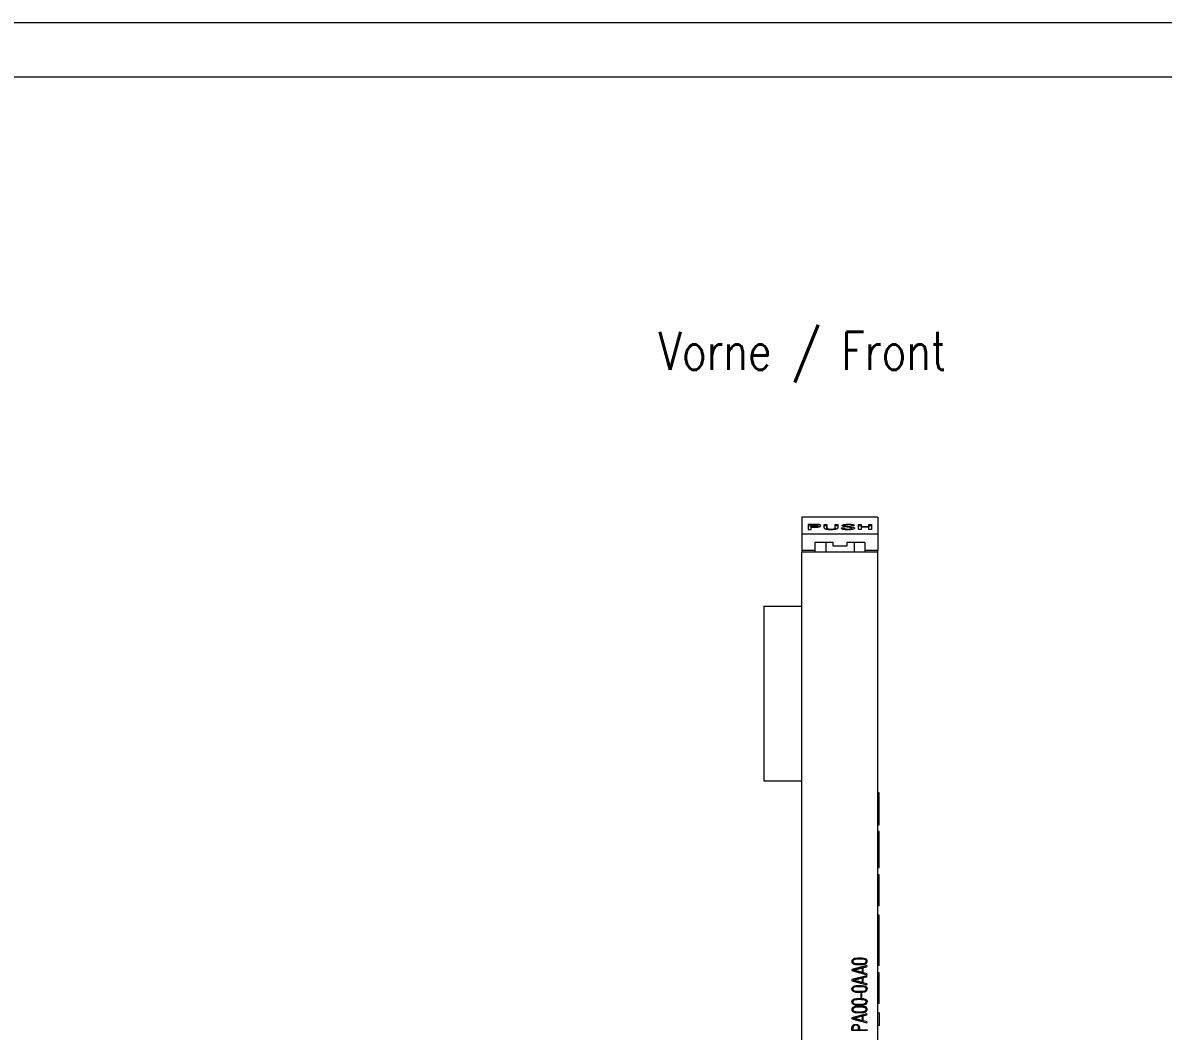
# Model space of a CAD drawing. Header units: millimetres. Extents: x 0 to 420, y 0 to 297.
# Drawn here: x 210 to 315, y 204.1 to 297 of the extents above; entities that cross this region are included whole.
import ezdxf

# ---------------------------------------------------------------- set-up
doc = ezdxf.new("R2010")
doc.units = ezdxf.units.MM
for name, color, linetype in [('1', 7, 'Continuous'), ('200', 7, 'Continuous'), ('201', 7, 'Continuous')]:
    doc.layers.add(name, color=color, linetype=linetype)
doc.styles.add('latin_extended', font='simplex.shx')

msp = doc.modelspace()

# ---------------------------------------------------------------- linework, layer by layer
at = {"layer": '1', "color": 7, "linetype": 'Continuous', "lineweight": 13}
for p, q in [((281.738, 251.466), (281.738, 249.928)), ((288.738, 251.466), (281.738, 251.466)), ((288.738, 251.466), (288.738, 249.928)), ((281.738, 249.928), (288.738, 249.928)), ((281.738, 249.928), (281.738, 248.428)), ((282.321, 250.802), (282.321, 250.317)), ((282.321, 250.317), (282.576, 250.317)), ((282.576, 250.6), (282.576, 250.755)), ((282.576, 250.6), (282.576, 250.546)), ((282.576, 250.317), (282.576, 250.546)), ((283.21, 250.563), (283.21, 250.679)), ((283.787, 250.802), (284.042, 250.802)), ((284.042, 250.669), (283.787, 250.669)), ((283.788, 250.523), (283.788, 250.603)), ((284.042, 250.611), (284.042, 250.412)), ((284.791, 250.802), (285.046, 250.802)), ((284.791, 250.802), (284.791, 250.669)), ((285.046, 250.669), (284.791, 250.669)), ((284.792, 250.335), (284.792, 250.518)), ((285.381, 250.475), (285.635, 250.475)), ((285.634, 250.464), (285.634, 250.325)), ((285.686, 250.7), (285.686, 250.59)), ((286.302, 250.683), (286.302, 250.688)), ((286.567, 250.683), (286.302, 250.683)), ((286.322, 250.328), (286.322, 250.446)), ((286.938, 250.317), (286.938, 250.802)), ((286.938, 250.802), (287.193, 250.802)), ((287.193, 250.669), (286.938, 250.669)), ((287.193, 250.317), (286.938, 250.317)), ((287.193, 250.802), (287.193, 250.608)), ((287.193, 250.608), (287.193, 250.554)), ((287.193, 250.608), (287.898, 250.608)), ((287.193, 250.554), (287.193, 250.317)), ((287.898, 250.554), (287.193, 250.554)), ((287.898, 250.608), (287.898, 250.802)), ((287.898, 250.802), (288.152, 250.802)), ((288.152, 250.669), (287.898, 250.669)), ((287.898, 250.608), (287.898, 250.554)), ((287.898, 250.317), (287.898, 250.554)), ((288.152, 250.317), (287.898, 250.317)), ((288.152, 250.802), (288.152, 250.317)), ((288.738, 249.928), (288.738, 248.428)), ((284.613, 249.129), (282.938, 249.129)), ((282.938, 249.129), (282.938, 248.428)), ((283.938, 249.129), (283.938, 248.229)), ((284.613, 248.779), (284.613, 249.129)), ((285.863, 249.129), (285.863, 248.779)), ((287.538, 249.129), (285.863, 249.129)), ((286.538, 249.129), (286.538, 248.229)), ((287.538, 249.129), (287.538, 248.428)), ((281.738, 248.428), (281.738, 248.42)), ((281.738, 248.428), (282.938, 248.428)), ((281.738, 248.42), (282.938, 248.42)), ((281.738, 248.405), (281.738, 248.229)), ((281.738, 178.829), (281.738, 248.229)), ((288.738, 248.229), (281.738, 248.229)), ((282.938, 248.428), (282.938, 248.42)), ((282.938, 248.405), (282.938, 248.229)), ((284.613, 248.779), (284.613, 248.779)), ((285.863, 248.779), (284.613, 248.779)), ((285.863, 248.779), (284.613, 248.779)), ((285.863, 248.779), (285.863, 248.779)), ((287.538, 248.428), (287.538, 248.42)), ((287.538, 248.428), (288.738, 248.428)), ((287.538, 248.42), (288.738, 248.42)), ((287.538, 248.405), (287.538, 248.229)), ((288.738, 248.428), (288.738, 248.42)), ((288.738, 248.229), (288.738, 248.405)), ((288.738, 178.829), (288.738, 248.229)), ((278.238, 243.279), (278.238, 227.179)), ((278.238, 243.279), (281.738, 243.279)), ((278.238, 227.179), (281.738, 227.179)), ((288.851, 226.064), (288.738, 226.064)), ((288.838, 225.8), (288.738, 225.8)), ((288.738, 223.112), (288.851, 223.112)), ((288.838, 222.52), (288.738, 222.52)), ((288.838, 221.72), (288.738, 221.72)), ((288.838, 221.72), (288.838, 222.52)), ((288.838, 220.4), (288.838, 221.72)), ((288.838, 220.4), (288.738, 220.4)), ((288.838, 219.16), (288.838, 220.4)), ((288.838, 219.16), (288.738, 219.16)), ((288.838, 218.52), (288.738, 218.52)), ((288.838, 218.48), (288.738, 218.48)), ((288.838, 218.48), (288.838, 218.52)), ((288.838, 215.68), (288.838, 218.48)), ((288.838, 215.68), (288.738, 215.68)), ((288.838, 214.8), (288.738, 214.8)), ((288.838, 213.44), (288.838, 214.8)), ((288.838, 213.44), (288.738, 213.44)), ((288.838, 212.52), (288.838, 213.44)), ((288.838, 212.52), (288.738, 212.52)), ((288.838, 211.52), (288.838, 212.52)), ((288.838, 211.52), (288.738, 211.52)), ((288.838, 210.16), (288.838, 211.52)), ((286.33, 210.546), (286.33, 210.545)), ((287.717, 210.157), (286.336, 209.794)), ((287.748, 210.081), (287.717, 210.157)), ((287.748, 210.081), (287.748, 210.081)), ((287.749, 210.552), (287.749, 210.552)), ((288.838, 210.16), (288.738, 210.16)), ((286.336, 209.794), (286.336, 209.694)), ((286.336, 209.694), (286.336, 209.695)), ((286.336, 209.694), (287.717, 209.322)), ((287.717, 209.233), (286.336, 208.87)), ((287.27, 209.955), (287.27, 209.526)), ((287.27, 209.526), (287.27, 209.527)), ((287.27, 209.03), (287.27, 208.602)), ((287.369, 209.5), (287.369, 209.981)), ((287.748, 209.397), (287.369, 209.5)), ((287.369, 208.575), (287.369, 209.057)), ((287.717, 209.322), (287.748, 209.397)), ((287.717, 209.233), (287.717, 209.234)), ((287.748, 209.157), (287.717, 209.233)), ((287.748, 209.397), (287.748, 209.397)), ((287.748, 209.157), (287.748, 209.157)), ((288.838, 209.48), (288.738, 209.48)), ((288.838, 209.44), (288.738, 209.44)), ((288.838, 209.44), (288.838, 209.48)), ((288.838, 206.68), (288.838, 209.44)), ((286.33, 208), (286.33, 207.999)), ((286.336, 208.87), (286.336, 208.77)), ((286.336, 208.87), (286.336, 208.87)), ((286.336, 208.77), (286.336, 208.771)), ((286.336, 208.77), (287.717, 208.398)), ((287.27, 208.602), (287.27, 208.602)), ((287.748, 208.472), (287.369, 208.575)), ((287.717, 208.398), (287.748, 208.472)), ((287.748, 208.472), (287.748, 208.473)), ((287.749, 208.006), (287.749, 208.007)), ((287.154, 207.591), (287.154, 207.592)), ((287.154, 207.591), (287.154, 207.236)), ((287.253, 207.591), (287.154, 207.591)), ((287.154, 207.236), (287.154, 207.237)), ((287.154, 207.236), (287.253, 207.236)), ((287.253, 207.591), (287.253, 207.592)), ((287.253, 207.236), (287.253, 207.591)), ((286.33, 206.813), (286.33, 206.812)), ((286.33, 206.116), (286.33, 206.115)), ((287.749, 206.818), (287.749, 206.82)), ((287.749, 206.122), (287.749, 206.123)), ((288.838, 206.68), (288.738, 206.68)), ((288.838, 205.8), (288.738, 205.8)), ((288.838, 205.8), (288.838, 204.64)), ((287.717, 205.727), (286.336, 205.364)), ((286.336, 205.364), (286.336, 205.264)), ((286.336, 205.264), (286.336, 205.265)), ((286.336, 205.264), (287.717, 204.892)), ((287.27, 205.525), (287.27, 205.096)), ((287.27, 205.096), (287.27, 205.097)), ((287.369, 205.07), (287.369, 205.551)), ((287.748, 204.967), (287.369, 205.07)), ((287.748, 205.651), (287.717, 205.727)), ((287.717, 204.892), (287.748, 204.967)), ((287.748, 205.651), (287.748, 205.652)), ((287.748, 204.967), (287.748, 204.968)), ((286.337, 204.388), (286.337, 204.386)), ((287.738, 204.177), (286.338, 204.177)), ((286.437, 204.387), (286.437, 204.388)), ((286.437, 204.256), (286.952, 204.256)), ((287.051, 204.272), (287.051, 204.274)), ((287.051, 204.256), (287.738, 204.256)), ((287.738, 204.256), (287.738, 204.177)), ((288.838, 204.64), (288.738, 204.64))]:
    msp.add_line(p, q, dxfattribs=at)
for points, knots in [([(282.576, 250.546), (282.632, 250.546), (282.689, 250.546), (282.774, 250.546), (282.802, 250.546), (282.858, 250.546), (282.887, 250.546), (282.943, 250.546), (282.971, 250.547), (283.014, 250.548), (283.028, 250.548), (283.056, 250.55), (283.07, 250.55), (283.111, 250.553), (283.138, 250.555), (283.178, 250.559), (283.19, 250.561), (283.216, 250.564), (283.228, 250.566), (283.265, 250.571), (283.287, 250.575), (283.319, 250.582), (283.329, 250.584), (283.348, 250.59), (283.358, 250.592), (283.384, 250.6), (283.399, 250.606), (283.417, 250.615), (283.423, 250.618), (283.434, 250.624), (283.438, 250.628), (283.451, 250.637), (283.457, 250.644), (283.465, 250.657), (283.467, 250.663), (283.47, 250.676), (283.469, 250.683), (283.467, 250.695), (283.464, 250.702), (283.455, 250.714), (283.45, 250.72), (283.438, 250.729), (283.434, 250.732), (283.424, 250.738), (283.419, 250.741), (283.402, 250.75), (283.388, 250.755), (283.363, 250.763), (283.354, 250.765), (283.336, 250.77), (283.316, 250.774), (283.294, 250.778), (283.272, 250.782), (283.26, 250.783), (283.223, 250.788), (283.198, 250.791), (283.158, 250.794), (283.144, 250.795), (283.117, 250.797), (283.103, 250.798), (283.061, 250.8), (283.033, 250.801), (282.949, 250.802), (282.892, 250.802), (282.806, 250.802), (282.777, 250.802), (282.72, 250.802), (282.692, 250.802), (282.606, 250.802), (282.549, 250.802), (282.435, 250.802), (282.378, 250.802), (282.321, 250.802)], [0, 0, 0, 0, 0.0625, 0.0625, 0.09375, 0.09375, 0.125, 0.125, 0.15625, 0.15625, 0.171875, 0.171875, 0.1875, 0.1875, 0.21875, 0.21875, 0.234375, 0.234375, 0.25, 0.25, 0.28125, 0.28125, 0.296875, 0.296875, 0.3125, 0.3125, 0.34375, 0.34375, 0.359375, 0.359375, 0.375, 0.375, 0.40625, 0.40625, 0.4375, 0.4375, 0.46875, 0.46875, 0.5, 0.5, 0.53125, 0.53125, 0.546875, 0.546875, 0.5625, 0.5625, 0.59375, 0.59375, 0.609375, 0.609375, 0.625, 0.640625, 0.640625, 0.65625, 0.65625, 0.6875, 0.6875, 0.703125, 0.703125, 0.71875, 0.71875, 0.75, 0.75, 0.8125, 0.8125, 0.84375, 0.84375, 0.875, 0.875, 0.9375, 0.9375, 1, 1, 1, 1]), ([(282.321, 250.669), (282.398, 250.669), (282.483, 250.67), (282.568, 250.669), (282.576, 250.669)], [0, 0, 0, 0, 0.9060433, 1, 1, 1, 1]), ([(282.576, 250.755), (282.611, 250.755), (282.646, 250.755), (282.716, 250.755), (282.751, 250.755), (282.804, 250.755), (282.821, 250.755), (282.856, 250.755), (282.874, 250.755), (282.909, 250.755), (282.926, 250.755), (282.961, 250.754), (282.979, 250.754), (283.005, 250.752), (283.013, 250.752), (283.03, 250.751), (283.046, 250.749), (283.061, 250.747), (283.076, 250.745), (283.083, 250.744), (283.104, 250.74), (283.117, 250.738), (283.134, 250.733), (283.14, 250.732), (283.15, 250.729), (283.155, 250.727), (283.169, 250.722), (283.177, 250.718), (283.186, 250.713), (283.189, 250.711), (283.194, 250.707), (283.196, 250.705), (283.202, 250.7), (283.205, 250.696), (283.209, 250.688), (283.21, 250.684), (283.21, 250.676), (283.209, 250.672), (283.205, 250.664), (283.203, 250.66), (283.195, 250.652), (283.19, 250.648), (283.177, 250.64), (283.17, 250.637), (283.156, 250.631), (283.151, 250.63), (283.14, 250.626), (283.134, 250.625), (283.116, 250.62), (283.102, 250.618), (283.074, 250.613), (283.058, 250.611), (283.026, 250.607), (283.01, 250.606), (282.984, 250.604), (282.976, 250.603), (282.958, 250.602), (282.95, 250.602), (282.924, 250.601), (282.906, 250.601), (282.854, 250.6), (282.819, 250.6), (282.75, 250.6), (282.715, 250.6), (282.645, 250.6), (282.61, 250.6), (282.576, 250.6)], [0, 0, 0, 0, 0.0625, 0.0625, 0.125, 0.125, 0.15625, 0.15625, 0.1875, 0.1875, 0.21875, 0.21875, 0.25, 0.25, 0.265625, 0.265625, 0.28125, 0.296875, 0.296875, 0.3125, 0.3125, 0.34375, 0.34375, 0.359375, 0.359375, 0.375, 0.375, 0.40625, 0.40625, 0.421875, 0.421875, 0.4375, 0.4375, 0.46875, 0.46875, 0.5, 0.5, 0.53125, 0.53125, 0.5625, 0.5625, 0.59375, 0.59375, 0.625, 0.625, 0.640625, 0.640625, 0.65625, 0.65625, 0.6875, 0.6875, 0.71875, 0.71875, 0.75, 0.75, 0.765625, 0.765625, 0.78125, 0.78125, 0.8125, 0.8125, 0.875, 0.875, 0.9375, 0.9375, 1, 1, 1, 1]), ([(283.213, 250.65), (283.216, 250.65), (283.273, 250.641), (283.334, 250.625), (283.376, 250.607), (283.384, 250.603)], [0, 0, 0, 0, 0.0380983, 0.8264806, 1, 1, 1, 1]), ([(285.046, 250.802), (285.046, 250.781), (285.046, 250.738), (285.046, 250.693), (285.046, 250.658), (285.046, 250.647), (285.046, 250.623), (285.045, 250.599), (285.045, 250.575), (285.046, 250.557), (285.046, 250.55), (285.046, 250.538), (285.047, 250.532), (285.047, 250.513), (285.046, 250.5), (285.041, 250.475), (285.037, 250.462), (285.022, 250.436), (285.011, 250.423), (284.989, 250.404), (284.98, 250.398), (284.96, 250.385), (284.949, 250.379), (284.923, 250.368), (284.908, 250.362), (284.884, 250.354), (284.875, 250.352), (284.858, 250.347), (284.848, 250.345), (284.819, 250.338), (284.799, 250.334), (284.767, 250.328), (284.756, 250.327), (284.733, 250.324), (284.721, 250.322), (284.663, 250.316), (284.614, 250.312), (284.538, 250.309), (284.513, 250.308), (284.463, 250.307), (284.413, 250.306), (284.363, 250.307), (284.312, 250.308), (284.287, 250.309), (284.25, 250.31), (284.237, 250.311), (284.212, 250.313), (284.2, 250.313), (284.163, 250.316), (284.139, 250.318), (284.104, 250.322), (284.093, 250.324), (284.07, 250.327), (284.059, 250.328), (284.026, 250.334), (284.006, 250.338), (283.977, 250.344), (283.968, 250.347), (283.95, 250.352), (283.941, 250.354), (283.917, 250.362), (283.903, 250.368), (283.878, 250.38), (283.867, 250.386), (283.848, 250.398), (283.84, 250.404), (283.826, 250.417), (283.82, 250.424), (283.81, 250.436), (283.805, 250.443), (283.795, 250.462), (283.791, 250.475), (283.786, 250.501), (283.786, 250.513), (283.786, 250.538), (283.787, 250.551), (283.788, 250.575), (283.788, 250.587), (283.788, 250.623), (283.787, 250.647), (283.787, 250.693), (283.787, 250.715), (283.787, 250.759), (283.787, 250.781), (283.787, 250.802)], [0, 0, 0, 0, 0.0625, 0.125, 0.125, 0.15625, 0.15625, 0.1875, 0.21875, 0.21875, 0.234375, 0.234375, 0.25, 0.25, 0.28125, 0.28125, 0.3125, 0.3125, 0.34375, 0.34375, 0.359375, 0.359375, 0.375, 0.375, 0.390625, 0.390625, 0.3984375, 0.3984375, 0.40625, 0.40625, 0.421875, 0.421875, 0.4296875, 0.4296875, 0.4375, 0.4375, 0.46875, 0.46875, 0.484375, 0.484375, 0.5, 0.515625, 0.515625, 0.53125, 0.53125, 0.5390625, 0.5390625, 0.546875, 0.546875, 0.5625, 0.5625, 0.5703125, 0.5703125, 0.578125, 0.578125, 0.59375, 0.59375, 0.6015625, 0.6015625, 0.609375, 0.609375, 0.625, 0.625, 0.640625, 0.640625, 0.65625, 0.65625, 0.671875, 0.671875, 0.6875, 0.6875, 0.71875, 0.71875, 0.75, 0.75, 0.78125, 0.78125, 0.8125, 0.8125, 0.875, 0.875, 0.9375, 0.9375, 1, 1, 1, 1]), ([(284.042, 250.802), (284.042, 250.766), (284.042, 250.729), (284.042, 250.652), (284.042, 250.612), (284.042, 250.56), (284.042, 250.55), (284.042, 250.534), (284.042, 250.528), (284.042, 250.518), (284.042, 250.512), (284.042, 250.486), (284.046, 250.464), (284.066, 250.437), (284.071, 250.431), (284.083, 250.421), (284.09, 250.415), (284.104, 250.408), (284.109, 250.405), (284.119, 250.4), (284.125, 250.398), (284.138, 250.393), (284.145, 250.391), (284.16, 250.387), (284.168, 250.385), (284.192, 250.379), (284.21, 250.376), (284.24, 250.373), (284.25, 250.372), (284.27, 250.37), (284.29, 250.368), (284.311, 250.367), (284.333, 250.366), (284.343, 250.366), (284.375, 250.365), (284.418, 250.364), (284.46, 250.365), (284.492, 250.366), (284.502, 250.366), (284.523, 250.368), (284.534, 250.368), (284.565, 250.371), (284.585, 250.372), (284.614, 250.376), (284.624, 250.377), (284.642, 250.38), (284.66, 250.384), (284.676, 250.387), (284.687, 250.391), (284.691, 250.392), (284.698, 250.394), (284.701, 250.395), (284.71, 250.398), (284.716, 250.401), (284.726, 250.406), (284.731, 250.408), (284.743, 250.416), (284.75, 250.421), (284.762, 250.432), (284.767, 250.437), (284.779, 250.454), (284.784, 250.465), (284.79, 250.486), (284.793, 250.508), (284.792, 250.529), (284.791, 250.55), (284.791, 250.561), (284.791, 250.592), (284.791, 250.612), (284.792, 250.652), (284.792, 250.672), (284.791, 250.71), (284.791, 250.729), (284.791, 250.766), (284.791, 250.784), (284.791, 250.802)], [0, 0, 0, 0, 0.125, 0.125, 0.25, 0.25, 0.28125, 0.28125, 0.296875, 0.296875, 0.3125, 0.3125, 0.375, 0.375, 0.390625, 0.390625, 0.40625, 0.40625, 0.4140625, 0.4140625, 0.421875, 0.421875, 0.4296875, 0.4296875, 0.4375, 0.4375, 0.453125, 0.453125, 0.4609375, 0.4609375, 0.46875, 0.4765625, 0.4765625, 0.484375, 0.484375, 0.5, 0.515625, 0.515625, 0.5234375, 0.5234375, 0.53125, 0.53125, 0.546875, 0.546875, 0.5546875, 0.5546875, 0.5625, 0.5703125, 0.5703125, 0.5742188, 0.5742188, 0.578125, 0.578125, 0.5859375, 0.5859375, 0.59375, 0.59375, 0.609375, 0.609375, 0.625, 0.625, 0.65625, 0.65625, 0.6875, 0.71875, 0.71875, 0.75, 0.75, 0.8125, 0.8125, 0.875, 0.875, 0.9375, 0.9375, 1, 1, 1, 1]), ([(284.042, 250.333), (284.042, 250.347), (284.042, 250.393), (284.042, 250.483), (284.042, 250.581), (284.042, 250.646), (284.042, 250.669)], [0, 0, 0, 0, 0.1261465, 0.4135691, 0.7949113, 1, 1, 1, 1]), ([(284.792, 250.495), (284.792, 250.481), (284.791, 250.44), (284.791, 250.4), (284.791, 250.374)], [0, 0, 0, 0, 0.357272, 1, 1, 1, 1]), ([(286.302, 250.683), (286.303, 250.688), (286.303, 250.693), (286.298, 250.703), (286.295, 250.709), (286.285, 250.719), (286.279, 250.724), (286.267, 250.731), (286.262, 250.733), (286.254, 250.736), (286.252, 250.737), (286.245, 250.74), (286.242, 250.741), (286.232, 250.744), (286.224, 250.746), (286.207, 250.749), (286.198, 250.751), (286.179, 250.753), (286.169, 250.755), (286.149, 250.757), (286.138, 250.758), (286.116, 250.76), (286.105, 250.76), (286.083, 250.762), (286.072, 250.762), (286.037, 250.763), (286.014, 250.763), (285.969, 250.763), (285.946, 250.763), (285.912, 250.762), (285.9, 250.761), (285.878, 250.76), (285.867, 250.759), (285.845, 250.757), (285.835, 250.756), (285.814, 250.754), (285.804, 250.753), (285.786, 250.75), (285.777, 250.748), (285.761, 250.745), (285.753, 250.743), (285.732, 250.737), (285.721, 250.732), (285.707, 250.725), (285.703, 250.723), (285.696, 250.718), (285.693, 250.715), (285.689, 250.71), (285.688, 250.708), (285.686, 250.703), (285.686, 250.7), (285.688, 250.692), (285.691, 250.687), (285.704, 250.677), (285.713, 250.672), (285.73, 250.665), (285.736, 250.663), (285.749, 250.659), (285.756, 250.656), (285.778, 250.65), (285.795, 250.647), (285.83, 250.64), (285.848, 250.636), (285.905, 250.627), (285.944, 250.622), (286.025, 250.611), (286.065, 250.606), (286.145, 250.595), (286.185, 250.59), (286.244, 250.581), (286.263, 250.578), (286.302, 250.572), (286.321, 250.569), (286.377, 250.559), (286.413, 250.552), (286.452, 250.542), (286.46, 250.54), (286.475, 250.536), (286.482, 250.533), (286.502, 250.526), (286.513, 250.521), (286.534, 250.511), (286.543, 250.506), (286.558, 250.495), (286.564, 250.489), (286.579, 250.472), (286.584, 250.461), (286.583, 250.437), (286.577, 250.425), (286.561, 250.408), (286.554, 250.402), (286.537, 250.391), (286.528, 250.385), (286.507, 250.374), (286.495, 250.369), (286.475, 250.362), (286.468, 250.359), (286.453, 250.354), (286.446, 250.352), (286.422, 250.345), (286.405, 250.341), (286.368, 250.334), (286.349, 250.331), (286.319, 250.326), (286.308, 250.325), (286.287, 250.322), (286.277, 250.321), (286.244, 250.318), (286.223, 250.316), (286.179, 250.313), (286.156, 250.311), (286.111, 250.309), (286.088, 250.309), (286.042, 250.307), (286.02, 250.307), (285.974, 250.307), (285.951, 250.307), (285.883, 250.307), (285.837, 250.308), (285.769, 250.312), (285.747, 250.313), (285.703, 250.317), (285.681, 250.319), (285.65, 250.322), (285.639, 250.324), (285.619, 250.327), (285.609, 250.328), (285.579, 250.333), (285.561, 250.337), (285.535, 250.343), (285.526, 250.345), (285.51, 250.35), (285.503, 250.352), (285.482, 250.359), (285.47, 250.365), (285.454, 250.373), (285.448, 250.376), (285.439, 250.381), (285.435, 250.384), (285.423, 250.393), (285.416, 250.398), (285.405, 250.41), (285.4, 250.416), (285.393, 250.428), (285.39, 250.434), (285.382, 250.451), (285.38, 250.463), (285.381, 250.475)], [0, 0, 0, 0, 0.015625, 0.015625, 0.03125, 0.03125, 0.046875, 0.046875, 0.0546875, 0.0546875, 0.0585938, 0.0585938, 0.0625, 0.0625, 0.0703125, 0.0703125, 0.078125, 0.078125, 0.0859375, 0.0859375, 0.09375, 0.09375, 0.1015625, 0.1015625, 0.109375, 0.109375, 0.125, 0.125, 0.140625, 0.140625, 0.1484375, 0.1484375, 0.15625, 0.15625, 0.1640625, 0.1640625, 0.171875, 0.171875, 0.1796875, 0.1796875, 0.1875, 0.1875, 0.203125, 0.203125, 0.2109375, 0.2109375, 0.21875, 0.21875, 0.2265625, 0.2265625, 0.234375, 0.234375, 0.25, 0.25, 0.265625, 0.265625, 0.2734375, 0.2734375, 0.28125, 0.28125, 0.296875, 0.296875, 0.3125, 0.3125, 0.34375, 0.34375, 0.375, 0.375, 0.40625, 0.40625, 0.421875, 0.421875, 0.4375, 0.4375, 0.46875, 0.46875, 0.4765625, 0.4765625, 0.484375, 0.484375, 0.5, 0.5, 0.515625, 0.515625, 0.53125, 0.53125, 0.5625, 0.5625, 0.59375, 0.59375, 0.609375, 0.609375, 0.625, 0.625, 0.640625, 0.640625, 0.6484375, 0.6484375, 0.65625, 0.65625, 0.671875, 0.671875, 0.6875, 0.6875, 0.6953125, 0.6953125, 0.703125, 0.703125, 0.71875, 0.71875, 0.734375, 0.734375, 0.75, 0.75, 0.765625, 0.765625, 0.78125, 0.78125, 0.8125, 0.8125, 0.828125, 0.828125, 0.84375, 0.84375, 0.8515625, 0.8515625, 0.859375, 0.859375, 0.875, 0.875, 0.8828125, 0.8828125, 0.890625, 0.890625, 0.90625, 0.90625, 0.9140625, 0.9140625, 0.921875, 0.921875, 0.9375, 0.9375, 0.953125, 0.953125, 0.96875, 0.96875, 1, 1, 1, 1]), ([(285.635, 250.475), (285.633, 250.469), (285.633, 250.463), (285.635, 250.454), (285.635, 250.451), (285.637, 250.446), (285.639, 250.443), (285.642, 250.437), (285.644, 250.434), (285.648, 250.428), (285.651, 250.425), (285.661, 250.416), (285.67, 250.411), (285.688, 250.403), (285.694, 250.401), (285.708, 250.396), (285.715, 250.393), (285.731, 250.389), (285.739, 250.387), (285.757, 250.383), (285.767, 250.381), (285.786, 250.378), (285.796, 250.377), (285.817, 250.374), (285.828, 250.373), (285.861, 250.37), (285.883, 250.369), (285.917, 250.368), (285.928, 250.367), (285.951, 250.367), (285.963, 250.367), (285.997, 250.367), (286.02, 250.367), (286.065, 250.369), (286.088, 250.37), (286.121, 250.372), (286.132, 250.373), (286.153, 250.375), (286.163, 250.377), (286.183, 250.38), (286.193, 250.381), (286.212, 250.385), (286.23, 250.389), (286.246, 250.393), (286.26, 250.398), (286.267, 250.4), (286.287, 250.408), (286.297, 250.413), (286.308, 250.422), (286.311, 250.425), (286.317, 250.43), (286.32, 250.436), (286.322, 250.442), (286.322, 250.448), (286.321, 250.451), (286.318, 250.46), (286.313, 250.466), (286.303, 250.474), (286.299, 250.477), (286.29, 250.482), (286.281, 250.487), (286.269, 250.492), (286.256, 250.497), (286.249, 250.5), (286.227, 250.506), (286.211, 250.51), (286.176, 250.517), (286.157, 250.521), (286.119, 250.527), (286.1, 250.53), (286.061, 250.536), (286.042, 250.539), (285.983, 250.548), (285.943, 250.553), (285.862, 250.564), (285.822, 250.569), (285.741, 250.58), (285.702, 250.585), (285.655, 250.594), (285.646, 250.595), (285.628, 250.599), (285.619, 250.6), (285.593, 250.606), (285.577, 250.61), (285.546, 250.618), (285.532, 250.622), (285.512, 250.628), (285.505, 250.631), (285.493, 250.635), (285.487, 250.638), (285.471, 250.645), (285.462, 250.65), (285.447, 250.66), (285.441, 250.665), (285.433, 250.675), (285.43, 250.68), (285.427, 250.691), (285.427, 250.696), (285.43, 250.706), (285.432, 250.711), (285.439, 250.721), (285.443, 250.726), (285.455, 250.736), (285.463, 250.741), (285.476, 250.748), (285.481, 250.75), (285.492, 250.755), (285.498, 250.757), (285.516, 250.763), (285.529, 250.767), (285.552, 250.773), (285.559, 250.774), (285.575, 250.778), (285.584, 250.78), (285.61, 250.784), (285.628, 250.787), (285.667, 250.793), (285.687, 250.795), (285.718, 250.798), (285.729, 250.799), (285.75, 250.801), (285.761, 250.802), (285.794, 250.804), (285.816, 250.805), (285.86, 250.807), (285.883, 250.808), (285.929, 250.809), (285.952, 250.81), (286.021, 250.811), (286.066, 250.81), (286.134, 250.809), (286.157, 250.808), (286.191, 250.807), (286.202, 250.806), (286.224, 250.805), (286.235, 250.804), (286.268, 250.802), (286.29, 250.8), (286.32, 250.797), (286.331, 250.796), (286.35, 250.793), (286.36, 250.792), (286.388, 250.788), (286.406, 250.784), (286.438, 250.778), (286.453, 250.774), (286.474, 250.768), (286.481, 250.766), (286.493, 250.762), (286.498, 250.759), (286.513, 250.753), (286.522, 250.748), (286.533, 250.741), (286.536, 250.738), (286.542, 250.734), (286.545, 250.731), (286.552, 250.724), (286.556, 250.719), (286.566, 250.704), (286.569, 250.693), (286.567, 250.683)], [0, 0, 0, 0, 0.015625, 0.015625, 0.0234375, 0.0234375, 0.03125, 0.03125, 0.0390625, 0.0390625, 0.046875, 0.046875, 0.0625, 0.0625, 0.0703125, 0.0703125, 0.078125, 0.078125, 0.0859375, 0.0859375, 0.09375, 0.09375, 0.1015625, 0.1015625, 0.109375, 0.109375, 0.125, 0.125, 0.1328125, 0.1328125, 0.140625, 0.140625, 0.15625, 0.15625, 0.171875, 0.171875, 0.1796875, 0.1796875, 0.1875, 0.1875, 0.1953125, 0.1953125, 0.203125, 0.2109375, 0.2109375, 0.21875, 0.21875, 0.234375, 0.234375, 0.2421875, 0.2421875, 0.25, 0.2578125, 0.2578125, 0.265625, 0.265625, 0.28125, 0.28125, 0.2890625, 0.2890625, 0.296875, 0.3046875, 0.3046875, 0.3125, 0.3125, 0.328125, 0.328125, 0.34375, 0.34375, 0.359375, 0.359375, 0.375, 0.375, 0.40625, 0.40625, 0.4375, 0.4375, 0.46875, 0.46875, 0.4765625, 0.4765625, 0.484375, 0.484375, 0.5, 0.5, 0.515625, 0.515625, 0.5234375, 0.5234375, 0.53125, 0.53125, 0.546875, 0.546875, 0.5625, 0.5625, 0.578125, 0.578125, 0.59375, 0.59375, 0.609375, 0.609375, 0.625, 0.625, 0.640625, 0.640625, 0.6484375, 0.6484375, 0.65625, 0.65625, 0.671875, 0.671875, 0.6796875, 0.6796875, 0.6875, 0.6875, 0.703125, 0.703125, 0.71875, 0.71875, 0.7265625, 0.7265625, 0.734375, 0.734375, 0.75, 0.75, 0.765625, 0.765625, 0.78125, 0.78125, 0.8125, 0.8125, 0.828125, 0.828125, 0.8359375, 0.8359375, 0.84375, 0.84375, 0.859375, 0.859375, 0.8671875, 0.8671875, 0.875, 0.875, 0.890625, 0.890625, 0.90625, 0.90625, 0.9140625, 0.9140625, 0.921875, 0.921875, 0.9375, 0.9375, 0.9453125, 0.9453125, 0.953125, 0.953125, 0.96875, 0.96875, 1, 1, 1, 1]), ([(285.675, 250.657), (285.644, 250.652), (285.595, 250.641), (285.554, 250.628), (285.539, 250.622)], [0, 0, 0, 0, 0.6017074, 1, 1, 1, 1]), ([(288.838, 225.868), (288.838, 225.919), (288.838, 226.027), (288.838, 226.064), (288.838, 226.064)], [0, 0, 0, 0, 0.4016964, 1, 1, 1, 1]), ([(288.838, 223.112), (288.838, 223.112), (288.838, 223.177), (288.838, 223.572), (288.838, 224.257), (288.838, 225.019), (288.838, 225.553), (288.838, 225.8)], [0, 0, 0, 0, 0.115239, 0.3134798, 0.5022086, 0.7697619, 1, 1, 1, 1]), ([(286.345, 210.461), (286.332, 210.494), (286.324, 210.566), (286.356, 210.69), (286.476, 210.784), (286.648, 210.826), (286.879, 210.837), (287.126, 210.835), (287.339, 210.833), (287.512, 210.807), (287.652, 210.758), (287.741, 210.64), (287.759, 210.513), (287.697, 210.372), (287.533, 210.288), (287.34, 210.262), (287.127, 210.26), (286.933, 210.26), (286.756, 210.262), (286.598, 210.281), (286.444, 210.327), (286.365, 210.411), (286.345, 210.461)], [0, 0, 0, 0, 0.03125, 0.0625, 0.109375, 0.15625, 0.21875, 0.3125, 0.375, 0.40625, 0.46875, 0.5, 0.53125, 0.578125, 0.625, 0.6875, 0.75, 0.8125, 0.859375, 0.90625, 0.953125, 1, 1, 1, 1]), ([(286.491, 210.416), (286.468, 210.435), (286.421, 210.496), (286.424, 210.63), (286.552, 210.728), (286.714, 210.752), (286.92, 210.758), (287.111, 210.757), (287.289, 210.755), (287.432, 210.74), (287.571, 210.71), (287.656, 210.6), (287.654, 210.467), (287.525, 210.368), (287.363, 210.347), (287.186, 210.339), (287.011, 210.34), (286.832, 210.34), (286.659, 210.35), (286.537, 210.379), (286.491, 210.416)], [0, 0, 0, 0, 0.03125, 0.078125, 0.125, 0.1875, 0.25, 0.34375, 0.390625, 0.4375, 0.5, 0.53125, 0.578125, 0.625, 0.6875, 0.75, 0.8125, 0.875, 0.9375, 1, 1, 1, 1]), ([(286.491, 210.417), (286.468, 210.435), (286.436, 210.477), (286.427, 210.529), (286.427, 210.551)], [0, 0, 0, 0, 0.587545, 1, 1, 1, 1]), ([(287.369, 209.981), (287.387, 209.986), (287.421, 209.994), (287.471, 210.007), (287.518, 210.019), (287.561, 210.03), (287.6, 210.041), (287.638, 210.052), (287.675, 210.062), (287.712, 210.072), (287.736, 210.078), (287.748, 210.081)], [0, 0, 0, 0, 0.1391655, 0.2705274, 0.3940888, 0.5086744, 0.613108, 0.7073912, 0.8109377, 0.9084695, 1, 1, 1, 1]), ([(286.46, 209.744), (286.468, 209.746), (286.487, 209.751), (286.522, 209.76), (286.57, 209.772), (286.627, 209.787), (286.692, 209.804), (286.764, 209.823), (286.842, 209.843), (286.924, 209.864), (287.01, 209.887), (287.097, 209.91), (287.184, 209.932), (287.242, 209.947), (287.27, 209.955)], [0, 0, 0, 0, 0.027328, 0.0708706, 0.1306283, 0.2027732, 0.2834776, 0.3727417, 0.468964, 0.5705429, 0.6774784, 0.7863898, 0.8938968, 1, 1, 1, 1]), ([(287.27, 209.526), (287.242, 209.534), (287.184, 209.549), (287.097, 209.573), (287.01, 209.596), (286.924, 209.619), (286.842, 209.641), (286.764, 209.663), (286.692, 209.682), (286.627, 209.7), (286.57, 209.715), (286.522, 209.728), (286.487, 209.737), (286.468, 209.742), (286.46, 209.744)], [0, 0, 0, 0, 0.1061391, 0.2136277, 0.3224658, 0.4293333, 0.5309104, 0.6271973, 0.7165416, 0.7972915, 0.8694476, 0.9291932, 0.9727106, 1, 1, 1, 1]), ([(286.46, 208.82), (286.468, 208.822), (286.487, 208.827), (286.522, 208.836), (286.57, 208.848), (286.627, 208.863), (286.692, 208.88), (286.764, 208.898), (286.842, 208.919), (286.924, 208.94), (287.01, 208.963), (287.097, 208.986), (287.184, 209.008), (287.242, 209.023), (287.27, 209.03)], [0, 0, 0, 0, 0.027328, 0.0708706, 0.1306283, 0.2027732, 0.2834776, 0.3727417, 0.468964, 0.5705429, 0.6774784, 0.7863898, 0.8938968, 1, 1, 1, 1]), ([(287.369, 209.057), (287.387, 209.061), (287.421, 209.07), (287.471, 209.083), (287.518, 209.095), (287.561, 209.106), (287.6, 209.117), (287.638, 209.127), (287.675, 209.138), (287.712, 209.148), (287.736, 209.154), (287.748, 209.157)], [0, 0, 0, 0, 0.1391655, 0.2705274, 0.3940888, 0.5086744, 0.613108, 0.7073912, 0.8109377, 0.9084695, 1, 1, 1, 1]), ([(286.345, 207.915), (286.332, 207.948), (286.324, 208.02), (286.356, 208.145), (286.476, 208.238), (286.648, 208.28), (286.879, 208.291), (287.126, 208.289), (287.339, 208.287), (287.512, 208.261), (287.652, 208.212), (287.741, 208.094), (287.759, 207.967), (287.697, 207.827), (287.533, 207.742), (287.34, 207.717), (287.127, 207.714), (286.933, 207.714), (286.756, 207.716), (286.598, 207.735), (286.444, 207.782), (286.365, 207.866), (286.345, 207.915)], [0, 0, 0, 0, 0.03125, 0.0625, 0.109375, 0.15625, 0.21875, 0.3125, 0.375, 0.40625, 0.46875, 0.5, 0.53125, 0.578125, 0.625, 0.6875, 0.75, 0.8125, 0.859375, 0.90625, 0.953125, 1, 1, 1, 1]), ([(286.33, 207.999), (286.33, 208.006), (286.332, 208.05), (286.356, 208.145), (286.476, 208.239), (286.648, 208.281), (286.879, 208.292), (287.126, 208.29), (287.339, 208.288), (287.512, 208.262), (287.652, 208.213), (287.736, 208.101), (287.749, 208.037), (287.749, 208.009)], [0, 0, 0, 0, 0.0129083, 0.0754181, 0.1691827, 0.2629474, 0.3879669, 0.5754962, 0.7005157, 0.7630254, 0.8880449, 0.9505547, 1, 1, 1, 1]), ([(286.491, 207.871), (286.468, 207.889), (286.421, 207.95), (286.424, 208.085), (286.552, 208.182), (286.714, 208.206), (286.92, 208.212), (287.111, 208.212), (287.289, 208.21), (287.432, 208.194), (287.571, 208.164), (287.656, 208.054), (287.654, 207.921), (287.525, 207.822), (287.363, 207.801), (287.186, 207.794), (287.011, 207.794), (286.832, 207.794), (286.659, 207.805), (286.537, 207.833), (286.491, 207.871)], [0, 0, 0, 0, 0.03125, 0.078125, 0.125, 0.1875, 0.25, 0.34375, 0.390625, 0.4375, 0.5, 0.53125, 0.578125, 0.625, 0.6875, 0.75, 0.8125, 0.875, 0.9375, 1, 1, 1, 1]), ([(286.491, 207.871), (286.468, 207.89), (286.436, 207.931), (286.427, 207.984), (286.427, 208.005)], [0, 0, 0, 0, 0.5875431, 1, 1, 1, 1]), ([(287.27, 208.602), (287.242, 208.61), (287.184, 208.625), (287.097, 208.649), (287.01, 208.672), (286.924, 208.695), (286.842, 208.718), (286.764, 208.739), (286.692, 208.759), (286.627, 208.776), (286.57, 208.792), (286.522, 208.804), (286.487, 208.813), (286.468, 208.819), (286.46, 208.821)], [0, 0, 0, 0, 0.1061391, 0.2136277, 0.3224658, 0.4293333, 0.5309104, 0.6271973, 0.7165416, 0.7972915, 0.8694476, 0.9291932, 0.9727106, 1, 1, 1, 1]), ([(287.27, 208.602), (287.242, 208.609), (287.184, 208.625), (287.097, 208.648), (287.01, 208.672), (286.924, 208.695), (286.842, 208.717), (286.764, 208.738), (286.692, 208.758), (286.627, 208.776), (286.57, 208.791), (286.522, 208.804), (286.487, 208.813), (286.468, 208.818), (286.46, 208.82)], [0, 0, 0, 0, 0.1061391, 0.2136277, 0.3224658, 0.4293333, 0.5309104, 0.6271973, 0.7165416, 0.7972915, 0.8694476, 0.9291932, 0.9727106, 1, 1, 1, 1]), ([(286.345, 206.727), (286.332, 206.76), (286.324, 206.833), (286.356, 206.957), (286.476, 207.05), (286.648, 207.092), (286.879, 207.103), (287.126, 207.102), (287.339, 207.099), (287.512, 207.074), (287.652, 207.025), (287.741, 206.906), (287.759, 206.78), (287.697, 206.639), (287.533, 206.554), (287.34, 206.529), (287.127, 206.527), (286.933, 206.527), (286.756, 206.529), (286.598, 206.548), (286.444, 206.594), (286.365, 206.678), (286.345, 206.727)], [0, 0, 0, 0, 0.03125, 0.0625, 0.109375, 0.15625, 0.21875, 0.3125, 0.375, 0.40625, 0.46875, 0.5, 0.53125, 0.578125, 0.625, 0.6875, 0.75, 0.8125, 0.859375, 0.90625, 0.953125, 1, 1, 1, 1]), ([(286.33, 206.811), (286.33, 206.819), (286.332, 206.862), (286.356, 206.958), (286.476, 207.051), (286.648, 207.093), (286.879, 207.104), (287.126, 207.103), (287.339, 207.1), (287.512, 207.075), (287.652, 207.025), (287.736, 206.913), (287.749, 206.85), (287.749, 206.822)], [0, 0, 0, 0, 0.0129083, 0.0754181, 0.1691827, 0.2629474, 0.3879669, 0.5754962, 0.7005157, 0.7630254, 0.8880449, 0.9505547, 1, 1, 1, 1]), ([(286.491, 206.683), (286.468, 206.702), (286.421, 206.762), (286.424, 206.897), (286.552, 206.995), (286.714, 207.018), (286.92, 207.025), (287.111, 207.024), (287.289, 207.022), (287.432, 207.006), (287.571, 206.977), (287.656, 206.866), (287.654, 206.734), (287.525, 206.635), (287.363, 206.614), (287.186, 206.606), (287.011, 206.606), (286.832, 206.607), (286.659, 206.617), (286.537, 206.646), (286.491, 206.683)], [0, 0, 0, 0, 0.03125, 0.078125, 0.125, 0.1875, 0.25, 0.34375, 0.390625, 0.4375, 0.5, 0.53125, 0.578125, 0.625, 0.6875, 0.75, 0.8125, 0.875, 0.9375, 1, 1, 1, 1]), ([(286.345, 206.031), (286.332, 206.064), (286.324, 206.136), (286.356, 206.26), (286.476, 206.354), (286.648, 206.396), (286.879, 206.407), (287.126, 206.405), (287.339, 206.403), (287.512, 206.377), (287.652, 206.328), (287.741, 206.21), (287.759, 206.083), (287.697, 205.942), (287.533, 205.858), (287.34, 205.832), (287.127, 205.83), (286.933, 205.83), (286.756, 205.832), (286.598, 205.851), (286.444, 205.897), (286.365, 205.981), (286.345, 206.031)], [0, 0, 0, 0, 0.03125, 0.0625, 0.109375, 0.15625, 0.21875, 0.3125, 0.375, 0.40625, 0.46875, 0.5, 0.53125, 0.578125, 0.625, 0.6875, 0.75, 0.8125, 0.859375, 0.90625, 0.953125, 1, 1, 1, 1]), ([(286.491, 205.986), (286.468, 206.005), (286.421, 206.066), (286.424, 206.2), (286.552, 206.298), (286.714, 206.322), (286.92, 206.328), (287.111, 206.327), (287.289, 206.325), (287.432, 206.31), (287.571, 206.28), (287.656, 206.17), (287.654, 206.037), (287.525, 205.938), (287.363, 205.917), (287.186, 205.909), (287.011, 205.91), (286.832, 205.91), (286.659, 205.92), (286.537, 205.949), (286.491, 205.986)], [0, 0, 0, 0, 0.03125, 0.078125, 0.125, 0.1875, 0.25, 0.34375, 0.390625, 0.4375, 0.5, 0.53125, 0.578125, 0.625, 0.6875, 0.75, 0.8125, 0.875, 0.9375, 1, 1, 1, 1]), ([(286.491, 205.987), (286.468, 206.006), (286.436, 206.047), (286.427, 206.1), (286.427, 206.121)], [0, 0, 0, 0, 0.5875431, 1, 1, 1, 1]), ([(286.338, 204.177), (286.338, 204.22), (286.34, 204.306), (286.333, 204.441), (286.361, 204.589), (286.481, 204.708), (286.655, 204.764), (286.822, 204.748), (286.945, 204.679), (287.021, 204.594), (287.056, 204.473), (287.05, 204.36), (287.051, 204.286), (287.051, 204.256)], [0, 0, 0, 0, 0.0863332, 0.1726663, 0.2722492, 0.3752798, 0.4935363, 0.6307464, 0.6946882, 0.7742313, 0.8512843, 0.9401909, 1, 1, 1, 1]), ([(286.46, 205.314), (286.468, 205.316), (286.487, 205.321), (286.522, 205.33), (286.57, 205.342), (286.627, 205.357), (286.692, 205.374), (286.764, 205.393), (286.842, 205.413), (286.924, 205.434), (287.01, 205.457), (287.097, 205.48), (287.184, 205.502), (287.242, 205.517), (287.27, 205.525)], [0, 0, 0, 0, 0.027328, 0.0708706, 0.1306283, 0.2027732, 0.2834776, 0.3727417, 0.468964, 0.5705429, 0.6774784, 0.7863898, 0.8938968, 1, 1, 1, 1]), ([(287.27, 205.096), (287.242, 205.104), (287.184, 205.119), (287.097, 205.143), (287.01, 205.166), (286.924, 205.189), (286.842, 205.211), (286.764, 205.233), (286.692, 205.252), (286.627, 205.27), (286.57, 205.285), (286.522, 205.298), (286.487, 205.307), (286.468, 205.312), (286.46, 205.314)], [0, 0, 0, 0, 0.1061391, 0.2136277, 0.3224658, 0.4293333, 0.5309104, 0.6271973, 0.7165416, 0.7972915, 0.8694476, 0.9291932, 0.9727106, 1, 1, 1, 1]), ([(287.369, 205.551), (287.387, 205.556), (287.421, 205.564), (287.471, 205.577), (287.518, 205.589), (287.561, 205.6), (287.6, 205.611), (287.638, 205.622), (287.675, 205.632), (287.712, 205.642), (287.736, 205.648), (287.748, 205.651)], [0, 0, 0, 0, 0.1391655, 0.2705274, 0.3940888, 0.5086744, 0.613108, 0.7073912, 0.8109377, 0.9084695, 1, 1, 1, 1]), ([(286.952, 204.256), (286.953, 204.299), (286.95, 204.378), (286.955, 204.489), (286.912, 204.59), (286.818, 204.663), (286.699, 204.68), (286.585, 204.659), (286.491, 204.598), (286.435, 204.498), (286.439, 204.38), (286.436, 204.301), (286.437, 204.256)], [0, 0, 0, 0, 0.113153, 0.2074639, 0.2899973, 0.3923855, 0.5063937, 0.5938957, 0.695217, 0.7906779, 0.8808523, 1, 1, 1, 1])]:
    msp.add_open_spline(points, degree=3, knots=knots, dxfattribs=at)
msp.add_open_spline([(286.378, 250.339), (286.36, 250.343), (286.342, 250.347), (286.323, 250.351)], degree=3, dxfattribs=at)
at = {"layer": '201', "color": 7, "linetype": 'Continuous', "lineweight": 18}
for p, q in [((420, 297), (0, 297)), ((415, 292), (5, 292))]:
    msp.add_line(p, q, dxfattribs=at)

# ---------------------------------------------------------------- texts
at = {"layer": '200', "color": 7, "linetype": 'Continuous', "lineweight": 18, "insert": (268.538, 263.859), "char_height": 3.5, "attachment_point": 7, "line_spacing_factor": 0.963855, "style": 'latin_extended'}
msp.add_mtext('\\W0.7961;Vorne / Front', dxfattribs=at)

doc.saveas('drawing.dxf')
